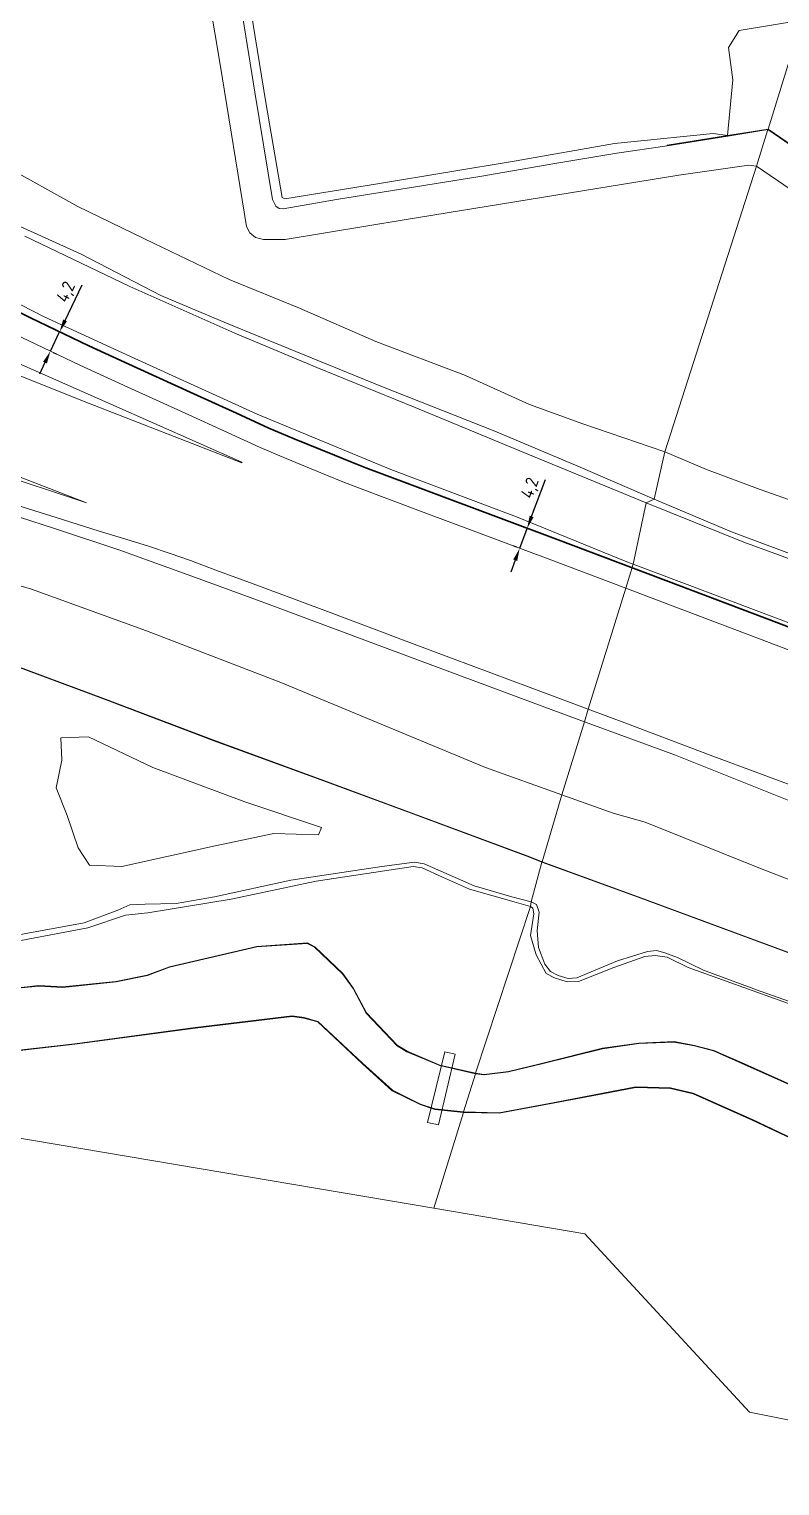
# Model space of a CAD drawing. Header units: metres. Extents: x 112942 to 118371, y 496117 to 499046.
# Drawn here: x 115172.7 to 115320.6, y 497480.7 to 497767.8 of the extents above; entities that cross this region are included whole.
import ezdxf

# ---------------------------------------------------------------- set-up
doc = ezdxf.new("R2010")
doc.units = ezdxf.units.M
for name, color, linetype, lineweight in [('B-WE-OG-TOPOKAART-G', 7, 'Continuous', 18), ('N-WE-KL-DATA_GLASVEZEL-G', 90, 'KL-GLASVEZEL-N', 35), ('N-WE-KL-DATA_GLASVEZEL-M', 7, 'Continuous', 18)]:
    doc.layers.add(name, color=color, linetype=linetype, lineweight=lineweight)
doc.styles.add('ISO', font='isocp.shx')
doc.linetypes.add('KL-GLASVEZEL-N', pattern='A,4,-1,[101,NLCS.SHX,S=0.5,R=0,X=0,Y=0],-1,4,-1,["G",Standard,S=1,R=0,X=-0.25,Y=-0.5],-1.5', length=12.5)
doc.dimstyles.new('ISO', dxfattribs={"dimtxt": 2.5, "dimasz": 2.5, "dimexe": 1.25, "dimexo": 0.625, "dimtad": 1, "dimtxsty": 'ISO', "dimcen": 2.5, "dimadec": 0, "dimazin": 0, "dimtfac": 1, "dimtmove": 0, "dimatfit": 3, "dimfxl": 0, "dimarcsym": 0})

# ---------------------------------------------------------------- blocks, each defined once
blk = doc.blocks.new('*D66')
at = {"layer": 'Defpoints', "color": 0, "transparency": 16777216}
for p in [(115270.83, 497669.44, 6.93), (115270.83, 497669.44), (115269.36, 497665.51, 6.78)]:
    blk.add_point(p, dxfattribs=at)
at = {"layer": 'N-WE-KL-DATA_GLASVEZEL-M', "color": 0, "lineweight": -2, "transparency": 16777216}
for p, q in [((115271.7, 497671.78), (115274.43, 497679.07)), ((115269.36, 497665.51), (115270.83, 497669.44)), ((115270.24, 497669.66), (115269.66, 497669.88)), ((115268.77, 497665.73), (115268.19, 497665.94)), ((115268.48, 497663.16), (115267.61, 497660.82))]:
    blk.add_line(p, q, dxfattribs=at)
at = {"layer": 'N-WE-KL-DATA_GLASVEZEL-M', "color": 0, "transparency": 16777216}
for points in [[(115271.31, 497671.93), (115272.09, 497671.64), (115270.83, 497669.44)], [(115268.09, 497663.31), (115268.87, 497663.02), (115269.36, 497665.51)]]:
    blk.add_solid(points, dxfattribs=at)
at = {"layer": 'N-WE-KL-DATA_GLASVEZEL-M', "color": 0, "transparency": 16777216, "insert": (115271.57, 497677.32), "char_height": 2.5, "attachment_point": 5, "rotation": 69.5061, "style": 'ISO'}
blk.add_mtext('4,2', dxfattribs=at)
blk = doc.blocks.new('*D67')
at = {"layer": 'Defpoints', "color": 0, "transparency": 16777216}
for p in [(115178.66, 497708.16, 6.93), (115178.66, 497708.16), (115176.86, 497704.37, 6.67)]:
    blk.add_point(p, dxfattribs=at)
at = {"layer": 'N-WE-KL-DATA_GLASVEZEL-M', "color": 0, "lineweight": -2, "transparency": 16777216}
for p, q in [((115179.74, 497710.42), (115183.08, 497717.44)), ((115176.86, 497704.37), (115178.66, 497708.16)), ((115179.23, 497707.89), (115179.79, 497707.62)), ((115177.42, 497704.1), (115177.99, 497703.83)), ((115175.78, 497702.11), (115174.71, 497699.85))]:
    blk.add_line(p, q, dxfattribs=at)
at = {"layer": 'N-WE-KL-DATA_GLASVEZEL-M', "color": 0, "transparency": 16777216}
for points in [[(115179.36, 497710.6), (115180.11, 497710.24), (115178.66, 497708.16)], [(115175.41, 497702.29), (115176.16, 497701.93), (115176.86, 497704.37)]]:
    blk.add_solid(points, dxfattribs=at)
at = {"layer": 'N-WE-KL-DATA_GLASVEZEL-M', "color": 0, "transparency": 16777216, "insert": (115180.08, 497715.94), "char_height": 2.5, "attachment_point": 5, "rotation": 64.5547, "style": 'ISO'}
blk.add_mtext('4,2', dxfattribs=at)

msp = doc.modelspace()

# ---------------------------------------------------------------- linework, layer by layer
at = {"layer": 'B-WE-OG-TOPOKAART-G'}
for points, elevation in [([(115324.772, 497575.388), (115316.764, 497578.251), (115305.568, 497582.356), (115300.474, 497584.843), (115297.991, 497585.81), (115296.331, 497586.247), (115294.526, 497586.059), (115288.639, 497584.189), (115280.647, 497580.843), (115278.944, 497580.727), (115276.953, 497581.313), (115275.451, 497582.074), (115274.328, 497583.545), (115273.086, 497586.833), (115272.788, 497590.175), (115273.201, 497593.77), (115272.669, 497595.285), (115271.647, 497595.83), (115273.735, 497603.648), (115273.735, 497603.648), (115293.219, 497596.551), (115320.954, 497586.281)], -1.117), ([(115336.431, 497542.889), (115315.251, 497552.916), (115303.58, 497558.108), (115299.118, 497559.155), (115292.234, 497559.355), (115285.752, 497558.104), (115276.239, 497556.286), (115265.334, 497554.271), (115258.305, 497554.421), (115260.634, 497561.941), (115260.634, 497561.941), (115262.334, 497561.716), (115267.142, 497562.304), (115273.696, 497563.87), (115285.708, 497566.865), (115292.853, 497567.907), (115299.774, 497568.172), (115303.813, 497567.428), (115307.575, 497566.465), (115313.048, 497564.048), (115327.353, 497557.635)], -1.661)]:
    msp.add_lwpolyline(points, dxfattribs=dict(at, elevation=elevation))
for points in [[(115206.31, 497784.731, -0.831), (115210.325, 497760.843, -0.831), (115215.479, 497728.95, -0.831), (115216.142, 497727.665, -0.805), (115217.28, 497726.79, -0.805), (115218.833, 497726.334, -0.805), (115223.152, 497726.39, -0.805), (115246.953, 497730.299, -0.802), (115273.651, 497734.655, -0.802), (115300.75, 497739.059, -0.825), (115314.543, 497741.012, -0.831), (115316.041, 497740.833, -0.931), (115297.944, 497684.543, -0.662), (115281.798, 497690.033, -0.693), (115271.292, 497693.825, -0.668), (115258.662, 497699.544, -0.693), (115240.982, 497706.268, -0.693), (115225.946, 497712.841, -0.659), (115212.095, 497718.453, -0.65), (115197.294, 497725.569, -0.642), (115182.284, 497732.865, -0.656), (115167.619, 497741.016, -0.682)], [(115298.441, 497744.828, -1.008), (115310.362, 497746.753, -1.008), (115318.281, 497748.031, -0.988), (115316.041, 497740.833, -0.931), (115314.543, 497741.012, -0.831), (115300.75, 497739.059, -0.825), (115273.651, 497734.655, -0.802), (115246.953, 497730.299, -0.802), (115223.152, 497726.39, -0.805), (115218.833, 497726.334, -0.805), (115217.28, 497726.79, -0.805), (115216.142, 497727.665, -0.805), (115215.479, 497728.95, -0.831), (115210.325, 497760.843, -0.831), (115206.31, 497784.731, -0.831)], [(115298.441, 497744.828, -1.008), (115288.506, 497743.379, -1.008), (115276.286, 497741.337, -1.008), (115261.48, 497738.775, -1.008), (115233.262, 497734.23, -1.008), (115222.757, 497732.431, -1.008), (115221.916, 497732.452, -1.008), (115221.313, 497732.915, -1.008), (115220.613, 497734.238, -1.008), (115217.146, 497755.431, -1.008), (115212.684, 497783.281, -1.008)], [(115212.684, 497783.281, -1.008), (115217.146, 497755.431, -1.008), (115220.613, 497734.238, -1.008), (115221.313, 497732.915, -1.008), (115221.916, 497732.452, -1.008), (115222.757, 497732.431, -1.008), (115233.262, 497734.23, -1.008), (115261.48, 497738.775, -1.008), (115276.286, 497741.337, -1.008), (115288.506, 497743.379, -1.008), (115298.441, 497744.828, -1.008)], [(115310.346, 497746.852, -0.851), (115307.509, 497747.246, -0.562), (115288.052, 497745.278, -0.453), (115268.674, 497741.845, -0.378), (115241.712, 497737.431, -0.378), (115223.047, 497734.369, -0.378), (115222.521, 497734.642, -0.378), (115219.334, 497753.399, -0.335), (115215.083, 497779.314, -0.309)], [(115215.083, 497779.314, -0.309), (115219.334, 497753.399, -0.335), (115222.521, 497734.642, -0.378), (115223.047, 497734.369, -0.378), (115241.712, 497737.431, -0.378), (115268.674, 497741.845, -0.378), (115288.052, 497745.278, -0.453), (115307.509, 497747.246, -0.562), (115310.346, 497746.852, -0.851), (115298.425, 497744.927, -0.851), (115298.441, 497744.828, -1.008)], [(115093.34, 497772.046, 4.618), (115102.96, 497762.536, 4.858), (115116.128, 497750.438, 5.053), (115128.19, 497740.557, 5.248), (115138.631, 497732.669, 5.563), (115150.227, 497724.868, 5.725), (115161.906, 497718.139, 5.893), (115175.599, 497711.119, 5.917), (115193.465, 497702.893, 5.98), (115217.603, 497691.942, 6.178), (115243.978, 497681.027, 6.382), (115268.748, 497671.713, 6.37), (115290.449, 497662.85, 6.382), (115291.738, 497662.366, 6.387)], [(115324.946, 497769.587, -0.469), (115312.652, 497767.559, -0.48), (115310.501, 497764.185, -0.589), (115311.374, 497757.867, -0.773), (115310.346, 497746.852, -0.851)], [(115310.346, 497746.852, -0.851), (115311.374, 497757.867, -0.773), (115310.501, 497764.185, -0.589), (115312.652, 497767.559, -0.48), (115324.946, 497769.587, -0.469), (115318.326, 497748.112, -0.774), (115310.346, 497746.852, -0.851)], [(115339.027, 497761.315, -0.361), (115340.271, 497754.855, -0.262), (115340.721, 497752.092, -0.25), (115341.097, 497750.459, -0.25), (115341.684, 497748.625, -0.262), (115341.9, 497746.954, -0.33), (115342.858, 497743.558, -0.565), (115344.338, 497738.71, -0.774), (115344.015, 497737.123, -0.742), (115344.476, 497735.797, -0.739), (115343.356, 497736.065, -0.745), (115338.794, 497734.125, -0.711), (115318.326, 497748.112, -0.774), (115324.946, 497769.587, -0.469), (115334.146, 497771.104, -0.46), (115337.418, 497769.48, -0.477), (115339.027, 497761.315, -0.361)], [(115298.441, 497744.828, -1.008), (115298.425, 497744.927, -0.851), (115310.346, 497746.852, -0.851), (115318.326, 497748.112, -0.774), (115318.281, 497748.031, -0.988), (115310.362, 497746.753, -1.008), (115298.441, 497744.828, -1.008)], [(115318.281, 497748.031, -0.988), (115338.783, 497734.012, -0.988), (115342.945, 497735.782, -0.988), (115344.359, 497734.814, -0.988), (115348.864, 497728.49, -0.988), (115352.959, 497724.789, -0.988), (115358.531, 497720.57, -0.988), (115374.192, 497708.934, -0.988), (115374.647, 497707.843, -0.988), (115372.875, 497705.626, -0.988), (115373.578, 497704.861, -0.713), (115371.288, 497703.418, -0.803), (115370.247, 497703.683, -0.9), (115355.536, 497713.437, -0.931), (115336.534, 497726.852, -0.934), (115316.041, 497740.833, -0.931), (115318.281, 497748.031, -0.988)], [(115318.326, 497748.112, -0.774), (115338.794, 497734.125, -0.711), (115343.356, 497736.065, -0.745), (115343.395, 497735.973, -0.851), (115342.945, 497735.782, -0.988), (115338.783, 497734.012, -0.988), (115318.281, 497748.031, -0.988), (115318.326, 497748.112, -0.774)], [(115167.619, 497741.016, -0.682), (115182.284, 497732.865, -0.656), (115197.294, 497725.569, -0.642), (115212.095, 497718.453, -0.65), (115225.946, 497712.841, -0.659), (115240.982, 497706.268, -0.693), (115258.662, 497699.544, -0.693), (115271.292, 497693.825, -0.668), (115281.798, 497690.033, -0.693), (115297.944, 497684.543, -0.662), (115295.858, 497675.208, -0.739), (115280.84, 497681.725, -0.739), (115264.443, 497688.614, -0.739), (115256.626, 497691.662, -0.739), (115242.316, 497697.327, -0.739), (115228.446, 497703.011, -0.739), (115211.588, 497709.874, -0.739), (115198.618, 497715.337, -0.739), (115182.924, 497723.459, -0.739), (115169.471, 497729.597, -0.739)], [(115316.041, 497740.833, -0.931), (115336.534, 497726.852, -0.934), (115355.536, 497713.437, -0.931), (115370.247, 497703.683, -0.9), (115371.288, 497703.418, -0.803), (115380.269, 497697.035, -0.633), (115379.56, 497696.036, -0.55), (115377.957, 497693.81, -0.885), (115376.79, 497690.151, -0.877), (115375.551, 497683.377, -0.842), (115375.612, 497671.747, -0.822), (115376.555, 497657.255, -0.762), (115376.231, 497655.897, -0.616), (115354.792, 497663.714, -0.616), (115316.749, 497677.101, -0.616), (115306.161, 497681.065, -0.662), (115297.944, 497684.543, -0.662), (115316.041, 497740.833, -0.931)], [(115169.471, 497729.597, -0.739), (115182.924, 497723.459, -0.739), (115198.618, 497715.337, -0.739), (115211.588, 497709.874, -0.739), (115228.446, 497703.011, -0.739), (115242.316, 497697.327, -0.739), (115256.626, 497691.662, -0.739), (115264.443, 497688.614, -0.739), (115280.84, 497681.725, -0.739), (115295.858, 497675.208, -0.739), (115294.288, 497674.496, -0.072), (115270.197, 497684.403, -0.08), (115248.748, 497693.243, -0.08), (115229.374, 497701.138, -0.095), (115213.198, 497707.906, -0.106), (115192.538, 497717.089, -0.135), (115171.8, 497727.026, -0.146)], [(115171.8, 497727.026, -0.146), (115192.538, 497717.089, -0.135), (115213.198, 497707.906, -0.106), (115229.374, 497701.138, -0.095), (115248.748, 497693.243, -0.08), (115270.197, 497684.403, -0.08), (115294.288, 497674.496, -0.072), (115291.738, 497662.366, 6.387), (115290.449, 497662.85, 6.382), (115268.748, 497671.713, 6.37), (115243.978, 497681.027, 6.382), (115217.603, 497691.942, 6.178), (115193.465, 497702.893, 5.98), (115175.599, 497711.119, 5.917), (115161.906, 497718.139, 5.893)], [(115142.582, 497710.715, 6.866), (115144.077, 497714.471, 6.708), (115148.738, 497711.984, 6.711), (115153.36, 497709.717, 6.76), (115168.415, 497702.912, 6.797), (115188.772, 497693.939, 6.846), (115214.608, 497682.504, 6.863), (115214.564, 497682.361, 6.863), (115184.336, 497694.103, 6.903), (115158.278, 497704.502, 6.891), (115142.582, 497710.715, 6.866)], [(115291.738, 497662.366, 6.387), (115290.272, 497657.632, 6.772), (115275.479, 497663.219, 6.766), (115250.348, 497672.612, 6.805), (115237.556, 497677.444, 6.796), (115234.508, 497678.63, 6.778), (115231.245, 497679.936, 6.772), (115223.295, 497683.183, 6.781), (115218.221, 497685.34, 6.763), (115211.787, 497688.339, 6.763), (115203.409, 497692.111, 6.745), (115192.141, 497697.266, 6.709), (115182.644, 497701.614, 6.67), (115171.072, 497707.12, 6.667)], [(115171.072, 497707.12, 6.667), (115182.644, 497701.614, 6.67), (115192.141, 497697.266, 6.709), (115203.409, 497692.111, 6.745), (115211.787, 497688.339, 6.763), (115218.221, 497685.34, 6.763), (115223.295, 497683.183, 6.781), (115231.245, 497679.936, 6.772), (115234.508, 497678.63, 6.778), (115237.556, 497677.444, 6.796), (115250.348, 497672.612, 6.805), (115275.479, 497663.219, 6.766), (115290.272, 497657.632, 6.772)], [(115183.982, 497674.498, 6.917), (115164.892, 497680.768, 6.957), (115141.586, 497688.47, 6.817), (115128.179, 497692.915, 6.797), (115123.635, 497694.327, 6.794), (115119.066, 497695.582, 6.702), (115114.338, 497696.579, 6.691), (115115.982, 497700.423, 6.806), (115139.221, 497691.469, 6.82), (115166.395, 497681.216, 6.903), (115183.982, 497674.498, 6.917)], [(115297.944, 497684.543, -0.662), (115306.161, 497681.065, -0.662), (115316.749, 497677.101, -0.616), (115354.792, 497663.714, -0.616), (115376.231, 497655.897, -0.616), (115376.286, 497655.018, -0.739), (115376.961, 497650.417, -0.739), (115376.376, 497646.447, -0.739), (115375.852, 497646.065, -0.739), (115350.924, 497654.572, -0.739), (115327.496, 497662.628, -0.739), (115311.113, 497668.758, -0.739), (115295.858, 497675.208, -0.739), (115297.944, 497684.543, -0.662)], [(115169.381, 497674.293, 6.682), (115178.008, 497671.584, 6.769), (115186.454, 497668.886, 6.739), (115191.721, 497667.315, 6.814), (115196.208, 497665.921, 6.85), (115200.453, 497664.498, 6.85), (115204.46, 497663.13, 6.862), (115209.434, 497661.218, 6.838), (115216.793, 497658.473, 6.877), (115229.874, 497653.635, 6.868), (115243.721, 497648.433, 6.853), (115243.798, 497648.388, 6.859), (115255.942, 497643.868, 6.865), (115271.431, 497638.084, 6.865), (115282.885, 497633.783, 6.867)], [(115290.272, 497657.632, 6.772), (115282.885, 497633.783, 6.867), (115271.431, 497638.084, 6.865), (115255.942, 497643.868, 6.865), (115243.798, 497648.388, 6.859), (115243.721, 497648.433, 6.853), (115229.874, 497653.635, 6.868), (115216.793, 497658.473, 6.877), (115209.434, 497661.218, 6.838), (115204.46, 497663.13, 6.862), (115200.453, 497664.498, 6.85), (115196.208, 497665.921, 6.85), (115191.721, 497667.315, 6.814), (115186.454, 497668.886, 6.739), (115178.008, 497671.584, 6.769), (115169.381, 497674.293, 6.682)], [(115332.52, 497646.99, 6.481), (115310.906, 497655.175, 6.454), (115291.738, 497662.366, 6.387), (115294.288, 497674.496, -0.072)], [(115295.858, 497675.208, -0.739), (115311.113, 497668.758, -0.739), (115327.496, 497662.628, -0.739), (115350.924, 497654.572, -0.739), (115375.852, 497646.065, -0.739), (115376.376, 497646.447, -0.739), (115376.961, 497650.417, -0.739), (115376.286, 497655.018, -0.739), (115376.231, 497655.897, -0.616), (115377.8, 497654.203, -0.144), (115377.745, 497646.421, -0.144), (115377.212, 497644.72, -0.151), (115372.325, 497645.865, -0.072), (115343.787, 497655.709, -0.072), (115313.531, 497666.743, -0.072), (115294.288, 497674.496, -0.072), (115295.858, 497675.208, -0.739)], [(115294.288, 497674.496, -0.072), (115313.531, 497666.743, -0.072), (115343.787, 497655.709, -0.072)], [(115163.766, 497673.898, 6.263), (115177.674, 497669.413, 6.29), (115190.527, 497665.171, 6.333), (115204.739, 497660.042, 6.393), (115218.91, 497654.821, 6.46), (115243.779, 497645.54, 6.457), (115274.292, 497634.17, 6.617), (115282.116, 497631.301, 6.608)], [(115282.885, 497633.783, 6.867), (115282.116, 497631.301, 6.608), (115274.292, 497634.17, 6.617), (115243.779, 497645.54, 6.457), (115218.91, 497654.821, 6.46), (115204.739, 497660.042, 6.393), (115190.527, 497665.171, 6.333), (115177.674, 497669.413, 6.29), (115163.766, 497673.898, 6.263)], [(115282.116, 497631.301, 6.608), (115277.668, 497616.938, -0.168), (115262.615, 497622.323, -0.283), (115222.294, 497639.051, 0.07), (115195.8, 497649.229, 0.106), (115173.152, 497657.452, 0.139), (115138.162, 497667.672, 0.058)], [(115138.162, 497667.672, 0.058), (115173.152, 497657.452, 0.139), (115195.8, 497649.229, 0.106), (115222.294, 497639.051, 0.07), (115262.615, 497622.323, -0.283), (115277.668, 497616.938, -0.168)], [(115337.352, 497639.775, 6.835), (115318.567, 497646.936, 6.778), (115299.622, 497654.1, 6.775), (115290.272, 497657.632, 6.772), (115291.738, 497662.366, 6.387)], [(115291.738, 497662.366, 6.387), (115310.906, 497655.175, 6.454), (115332.52, 497646.99, 6.481)], [(115326.74, 497617.371, 6.883), (115306.937, 497624.741, 6.883), (115290.595, 497630.888, 6.868), (115282.885, 497633.783, 6.867), (115290.272, 497657.632, 6.772), (115299.622, 497654.1, 6.775), (115318.567, 497646.936, 6.778), (115337.352, 497639.775, 6.835)], [(115273.794, 497603.733, -0.886), (115273.735, 497603.648, -1.117), (115271.316, 497604.611, -1.091), (115247.939, 497613.293, -1.091), (115230.692, 497619.662, -1.091), (115209.062, 497627.58, -1.091), (115187.667, 497635.706, -1.091), (115166.754, 497643.437, -1.091)], [(115166.754, 497643.437, -1.091), (115187.667, 497635.706, -1.091), (115209.062, 497627.58, -1.091), (115230.692, 497619.662, -1.091), (115247.939, 497613.293, -1.091), (115271.316, 497604.611, -1.091), (115273.735, 497603.648, -1.117), (115271.647, 497595.83, -1.117), (115267.835, 497596.816, -1.091), (115260.377, 497599.001, -1.091), (115250.501, 497603.287, -1.091), (115248.617, 497603.678, -1.091), (115242.18, 497602.775, -1.091), (115224.216, 497600.069, -1.091), (115209.217, 497596.806, -1.091), (115201.635, 497595.515, -1.091), (115195.508, 497595.366, -1.091), (115192.508, 497595.217, -1.091), (115190.167, 497594.199, -1.091), (115183.526, 497591.717, -1.091), (115167.716, 497588.792, -1.091)], [(115277.668, 497616.938, -0.168), (115273.794, 497603.733, -0.886), (115271.35, 497604.705, -0.871), (115247.974, 497613.387, -0.871), (115230.727, 497619.756, -0.871), (115209.097, 497627.674, -0.871), (115187.702, 497635.8, -0.871), (115166.789, 497643.531, -0.871)], [(115166.789, 497643.531, -0.871), (115187.702, 497635.8, -0.871), (115209.097, 497627.674, -0.871), (115230.727, 497619.756, -0.871), (115247.974, 497613.387, -0.871), (115271.35, 497604.705, -0.871), (115273.794, 497603.733, -0.886)], [(115330.9, 497596.926, -0.214), (115316.798, 497602.408, 0.001), (115294.065, 497611.516, -0.088), (115287.811, 497613.31, -0.091), (115277.668, 497616.938, -0.168), (115282.116, 497631.301, 6.608), (115300.048, 497624.725, 6.587), (115326.03, 497614.374, 6.497)], [(115326.03, 497614.374, 6.497), (115300.048, 497624.725, 6.587), (115282.116, 497631.301, 6.608), (115282.885, 497633.783, 6.867)], [(115282.885, 497633.783, 6.867), (115290.595, 497630.888, 6.868), (115306.937, 497624.741, 6.883), (115326.74, 497617.371, 6.883)], [(115190.923, 497602.78, -0.897), (115184.556, 497603.081, -0.933), (115182.297, 497606.501, -0.927), (115180.167, 497612.862, -0.893), (115177.993, 497618.322, -0.907), (115179.095, 497623.746, -0.927), (115178.881, 497628.142, -0.937), (115184.376, 497628.356, -0.917), (115197.055, 497622.332, -0.92), (115215.176, 497615.51, -0.98), (115230.291, 497610.487, -0.977), (115229.685, 497609.046, -0.963), (115220.876, 497609.272, -0.94), (115209.337, 497606.843, -0.92), (115190.923, 497602.78, -0.897)], [(115184.556, 497603.081, -0.933), (115190.923, 497602.78, -0.897), (115209.337, 497606.843, -0.92), (115220.876, 497609.272, -0.94), (115229.685, 497609.046, -0.963), (115230.291, 497610.487, -0.977), (115215.176, 497615.51, -0.98), (115197.055, 497622.332, -0.92), (115184.376, 497628.356, -0.917), (115178.881, 497628.142, -0.937), (115179.095, 497623.746, -0.927), (115177.993, 497618.322, -0.907), (115180.167, 497612.862, -0.893), (115182.297, 497606.501, -0.927), (115184.556, 497603.081, -0.933)], [(115320.989, 497586.374, -0.925), (115293.254, 497596.645, -0.925), (115273.794, 497603.733, -0.886), (115277.668, 497616.938, -0.168)], [(115277.668, 497616.938, -0.168), (115287.811, 497613.31, -0.091), (115294.065, 497611.516, -0.088), (115316.798, 497602.408, 0.001), (115330.9, 497596.926, -0.214)], [(115166.101, 497587.315, -0.696), (115184.242, 497590.682, -0.731), (115191.684, 497593.211, -0.685), (115196.059, 497593.635, -0.685), (115212.45, 497596.37, -0.627), (115229.246, 497599.882, -0.607), (115248.388, 497602.761, -0.605), (115250.145, 497602.537, -0.605), (115254.158, 497600.684, -0.622), (115259.477, 497598.338, -0.728), (115268.249, 497595.801, -0.696), (115271.48, 497594.89, -0.782)], [(115271.647, 497595.83, -1.117), (115271.48, 497594.89, -0.782), (115268.249, 497595.801, -0.696), (115259.477, 497598.338, -0.728), (115254.158, 497600.684, -0.622), (115250.145, 497602.537, -0.605), (115248.388, 497602.761, -0.605), (115229.246, 497599.882, -0.607), (115212.45, 497596.37, -0.627), (115196.059, 497593.635, -0.685), (115191.684, 497593.211, -0.685), (115184.242, 497590.682, -0.731), (115166.101, 497587.315, -0.696)], [(115167.716, 497588.792, -1.091), (115183.526, 497591.717, -1.091), (115190.167, 497594.199, -1.091), (115192.508, 497595.217, -1.091), (115195.508, 497595.366, -1.091), (115201.635, 497595.515, -1.091), (115209.217, 497596.806, -1.091), (115224.216, 497600.069, -1.091), (115242.18, 497602.775, -1.091), (115248.617, 497603.678, -1.091), (115250.501, 497603.287, -1.091), (115260.377, 497599.001, -1.091), (115267.835, 497596.816, -1.091), (115271.647, 497595.83, -1.117)], [(115273.794, 497603.733, -0.886), (115293.254, 497596.645, -0.925), (115320.989, 497586.374, -0.925), (115331.962, 497582.298, -0.943), (115352.927, 497574.367, -0.943), (115379.757, 497564.292, -0.943), (115396.112, 497558.051, -0.911), (115402.731, 497555.019, -0.914), (115402.537, 497554.965, -1.117), (115396.073, 497557.959, -1.117), (115379.721, 497564.198, -1.117), (115352.891, 497574.274, -1.117), (115331.927, 497582.204, -1.117), (115320.954, 497586.281, -1.117), (115293.219, 497596.551, -1.117), (115273.735, 497603.648, -1.117), (115273.794, 497603.733, -0.886)], [(115271.48, 497594.89, -0.782), (115260.647, 497562.04, -1.487), (115253.648, 497563.649, -1.369), (115247.159, 497566.37, -1.369), (115245.235, 497567.561, -1.369), (115239.157, 497573.941, -1.444), (115236.613, 497578.775, -1.478), (115234.516, 497581.689, -1.484), (115228.943, 497586.992, -1.492), (115227.506, 497587.736, -1.492), (115217.537, 497587.048, -1.472), (115200.321, 497583.031, -1.472), (115195.934, 497581.408, -1.472), (115189.772, 497580.138, -1.487), (115179.285, 497579.055, -1.487), (115174.538, 497579.33, -1.487), (115171.071, 497578.963, -1.487)], [(115327.394, 497557.726, -1.487), (115313.089, 497564.139, -1.487), (115307.608, 497566.56, -1.487), (115303.834, 497567.526, -1.487), (115299.781, 497568.272, -1.487), (115292.844, 497568.007, -1.487), (115285.689, 497566.963, -1.487), (115273.672, 497563.967, -1.487), (115267.124, 497562.403, -1.487), (115262.334, 497561.817, -1.487), (115260.647, 497562.04, -1.487), (115271.48, 497594.89, -0.782)], [(115323.764, 497575.261, -0.685), (115310.977, 497579.851, -0.728), (115302.581, 497582.887, -0.742), (115298.413, 497584.936, -0.776), (115296.073, 497585.254, -0.708), (115294.028, 497585.055, -0.699), (115287.915, 497582.904, -0.699), (115280.948, 497580.14, -0.719), (115278.693, 497580.07, -0.742), (115276.219, 497580.831, -0.745), (115274.599, 497581.714, -0.671), (115272.619, 497585.392, -0.636), (115271.477, 497589.165, -0.708), (115272.117, 497593.454, -0.782), (115271.979, 497594.591, -0.782), (115271.48, 497594.89, -0.782), (115271.647, 497595.83, -1.117)], [(115271.48, 497594.89, -0.782), (115271.979, 497594.591, -0.782), (115272.117, 497593.454, -0.782), (115271.477, 497589.165, -0.708), (115272.619, 497585.392, -0.636), (115274.599, 497581.714, -0.671), (115276.219, 497580.831, -0.745), (115278.693, 497580.07, -0.742), (115280.948, 497580.14, -0.719), (115287.915, 497582.904, -0.699), (115294.028, 497585.055, -0.699), (115296.073, 497585.254, -0.708), (115298.413, 497584.936, -0.776), (115302.581, 497582.887, -0.742), (115310.977, 497579.851, -0.728), (115323.764, 497575.261, -0.685)], [(115271.647, 497595.83, -1.117), (115272.669, 497595.285, -1.117), (115273.201, 497593.77, -1.117), (115272.788, 497590.175, -1.117), (115273.086, 497586.833, -1.117), (115274.328, 497583.545, -1.117), (115275.451, 497582.074, -1.117), (115276.953, 497581.313, -1.117), (115278.944, 497580.727, -1.117), (115280.647, 497580.843, -1.117), (115288.639, 497584.189, -1.117), (115294.526, 497586.059, -1.117), (115296.331, 497586.247, -1.117), (115297.991, 497585.81, -1.117), (115300.474, 497584.843, -1.117), (115305.568, 497582.356, -1.117), (115316.764, 497578.251, -1.117), (115324.772, 497575.388, -1.117)], [(115171.071, 497578.963, -1.487), (115174.538, 497579.33, -1.487), (115179.285, 497579.055, -1.487), (115189.772, 497580.138, -1.487), (115195.934, 497581.408, -1.472), (115200.321, 497583.031, -1.472), (115217.537, 497587.048, -1.472), (115227.506, 497587.736, -1.492), (115228.943, 497586.992, -1.492), (115234.516, 497581.689, -1.484), (115236.613, 497578.775, -1.478), (115239.157, 497573.941, -1.444), (115245.235, 497567.561, -1.369), (115247.159, 497566.37, -1.369), (115253.648, 497563.649, -1.369), (115260.647, 497562.04, -1.487)], [(115260.647, 497562.04, -1.487), (115260.634, 497561.941, -1.661), (115253.616, 497563.555, -1.627), (115247.113, 497566.281, -1.627), (115245.172, 497567.482, -1.627), (115239.075, 497573.883, -1.627), (115236.527, 497578.722, -1.627), (115234.44, 497581.623, -1.627), (115228.885, 497586.91, -1.627), (115227.485, 497587.635, -1.627), (115217.552, 497586.949, -1.627), (115200.35, 497582.935, -1.627), (115195.962, 497581.311, -1.627), (115189.787, 497580.039, -1.627), (115179.287, 497578.954, -1.627), (115174.54, 497579.229, -1.627), (115171.086, 497578.864, -1.627)], [(115171.086, 497578.864, -1.627), (115174.54, 497579.229, -1.627), (115179.287, 497578.954, -1.627), (115189.787, 497580.039, -1.627), (115195.962, 497581.311, -1.627), (115200.35, 497582.935, -1.627), (115217.552, 497586.949, -1.627), (115227.485, 497587.635, -1.627), (115228.885, 497586.91, -1.627), (115234.44, 497581.623, -1.627)], [(115234.44, 497581.623, -1.627), (115236.527, 497578.722, -1.627), (115239.075, 497573.883, -1.627), (115245.172, 497567.482, -1.627), (115247.113, 497566.281, -1.627), (115253.616, 497563.555, -1.627), (115260.634, 497561.941, -1.661), (115258.305, 497554.421, -1.661), (115252.626, 497555.017, -1.627), (115249.796, 497555.974, -1.627), (115244.269, 497558.69, -1.627), (115238.38, 497564.051, -1.627), (115229.593, 497572.265, -1.627), (115226.851, 497573.003, -1.627), (115224.476, 497573.34, -1.627), (115205.364, 497571.056, -1.627), (115181.649, 497567.852, -1.627), (115157.144, 497565.08, -1.627)], [(115157.157, 497564.98, -1.492), (115181.662, 497567.753, -1.492), (115205.377, 497570.957, -1.492), (115224.475, 497573.239, -1.507), (115226.831, 497572.904, -1.507), (115229.543, 497572.175, -1.507), (115238.312, 497563.978, -1.507), (115244.212, 497558.607, -1.507), (115249.758, 497555.881, -1.507), (115252.605, 497554.919, -1.507), (115258.303, 497554.321, -1.487), (115252.424, 497535.432, -0.696), (115131.485, 497555.873, -0.893)], [(115157.144, 497565.08, -1.627), (115181.649, 497567.852, -1.627), (115205.364, 497571.056, -1.627), (115224.476, 497573.34, -1.627), (115226.851, 497573.003, -1.627), (115229.593, 497572.265, -1.627), (115238.38, 497564.051, -1.627), (115244.269, 497558.69, -1.627), (115249.796, 497555.974, -1.627), (115252.626, 497555.017, -1.627), (115258.305, 497554.421, -1.661), (115258.303, 497554.321, -1.487), (115252.605, 497554.919, -1.507), (115249.758, 497555.881, -1.507), (115244.212, 497558.607, -1.507), (115238.312, 497563.978, -1.507), (115229.543, 497572.175, -1.507), (115226.831, 497572.904, -1.507), (115224.475, 497573.239, -1.507), (115205.377, 497570.957, -1.492), (115181.662, 497567.753, -1.492), (115157.157, 497564.98, -1.492)], [(115327.353, 497557.635, -1.661), (115313.048, 497564.048, -1.661), (115307.575, 497566.465, -1.661), (115303.813, 497567.428, -1.661), (115299.774, 497568.172, -1.661), (115292.853, 497567.907, -1.661), (115285.708, 497566.865, -1.661), (115273.696, 497563.87, -1.661), (115267.142, 497562.304, -1.661), (115262.334, 497561.716, -1.661), (115260.634, 497561.941, -1.661), (115260.647, 497562.04, -1.487)], [(115260.647, 497562.04, -1.487), (115262.334, 497561.817, -1.487), (115267.124, 497562.403, -1.487), (115273.672, 497563.967, -1.487), (115285.689, 497566.963, -1.487), (115292.844, 497568.007, -1.487), (115299.781, 497568.272, -1.487), (115303.834, 497567.526, -1.487), (115307.608, 497566.56, -1.487), (115313.089, 497564.139, -1.487), (115327.394, 497557.726, -1.487)], [(115251.204, 497552.322, -0.694), (115254.627, 497566.265, -0.946), (115256.609, 497565.822, -0.94), (115253.368, 497551.855, -0.742), (115251.204, 497552.322, -0.694)], [(115258.303, 497554.321, -1.487), (115265.342, 497554.171, -1.487), (115276.257, 497556.188, -1.487), (115285.771, 497558.006, -1.487), (115292.242, 497559.255, -1.487), (115299.105, 497559.055, -1.487), (115303.548, 497558.013, -1.487), (115315.209, 497552.825, -1.487), (115336.388, 497542.799, -1.487)], [(115336.388, 497542.799, -1.487), (115315.209, 497552.825, -1.487), (115303.548, 497558.013, -1.487), (115299.105, 497559.055, -1.487), (115292.242, 497559.255, -1.487), (115285.771, 497558.006, -1.487), (115276.257, 497556.188, -1.487), (115265.342, 497554.171, -1.487), (115258.303, 497554.321, -1.487), (115258.305, 497554.421, -1.661)], [(115258.305, 497554.421, -1.661), (115265.334, 497554.271, -1.661), (115276.239, 497556.286, -1.661), (115285.752, 497558.104, -1.661), (115292.234, 497559.355, -1.661), (115299.118, 497559.155, -1.661), (115303.58, 497558.108, -1.661), (115315.251, 497552.916, -1.661), (115336.431, 497542.889, -1.661)], [(115387.344, 497480.725, -0.487), (115314.663, 497495.236, -0.493), (115282.188, 497530.401, -1.193), (115252.424, 497535.432, -0.696), (115258.303, 497554.321, -1.487)]]:
    msp.add_polyline3d(points, dxfattribs=at)
at = {"layer": 'N-WE-KL-DATA_GLASVEZEL-G', "flags": 128}
msp.add_lwpolyline([(114509.734, 498020.355), (114519.828, 498014.63), (114532.295, 498007.637), (114547.431, 497999.207), (114554.569, 497995.219), (114561.698, 497991.236), (114576.34, 497983.145), (114594.008, 497973.536), (114612.78, 497963.411), (114629.357, 497954.521), (114637.087, 497950.389), (114659.016, 497938.907), (114663.476, 497936.6), (114670.112, 497933.227), (114681.314, 497927.562), (114688.002, 497924.245), (114688.002, 497924.245), (114699.381, 497918.468), (114713.724, 497911.12), (114722.775, 497906.57), (114739.305, 497898.205), (114758.236, 497888.959), (114781.307, 497877.636), (114789.929, 497873.442), (114806.071, 497865.567), (114820.247, 497858.793), (114832.07, 497853.143), (114839.35, 497849.661), (114859.114, 497839.161), (114859.834, 497838.808), (114861.029, 497838.223), (114918.608, 497811.949), (114920.617, 497810.991), (114927.641, 497808.928), (114945.501, 497801.09), (114955.15, 497796.805), (114965.848, 497790.973), (114978.069, 497784.16), (114993.439, 497777.439), (115009.534, 497770.42), (115024.846, 497763.803), (115042.759, 497756.185), (115061.558, 497748.294), (115077.255, 497741.973), (115077.779, 497741.733), (115092.907, 497735.4), (115110.354, 497728.204), (115119.312, 497724.566), (115128.235, 497737.264), (115131.2, 497735.069), (115137.069, 497730.88), (115143.723, 497726.432), (115148.029, 497723.754), (115152.972, 497720.979), (115157.087, 497718.73), (115164.692, 497714.92), (115172.898, 497710.903), (115184.421, 497705.42), (115193.888, 497701.085), (115205.145, 497695.936), (115213.536, 497692.157), (115219.93, 497689.177), (115224.911, 497687.06), (115232.819, 497683.83), (115236.05, 497682.537), (115239.06, 497681.366), (115251.825, 497676.544), (115276.956, 497667.151), (115291.756, 497661.561), (115301.108, 497658.029), (115320.058, 497650.863), (115338.866, 497643.693), (115343.986, 497641.686), (115350.871, 497638.768), (115360.275, 497634.799), (115365.004, 497632.73), (115366.013, 497632.289), (115368.097, 497631.377), (115378.556, 497626.904), (115381.75, 497621.432), (115390.867, 497617.898), (115409.483, 497610.935)], dxfattribs=at)

# ---------------------------------------------------------------- dimensions: what is measured, and where the dimension line sits
at = {"layer": 'N-WE-KL-DATA_GLASVEZEL-M'}
for p1, p2, picture, middle in [((115176.858, 497704.367, 6.668), (115178.663, 497708.16, 6.931), '*D67', (115180.081, 497715.943)), ((115269.358, 497665.507, 6.775), (115270.829, 497669.441, 6.931), '*D66', (115271.571, 497677.317))]:
    dim = msp.add_aligned_dim(p1=p1, p2=p2, distance=0, dimstyle='ISO', dxfattribs=at)
    dim.commit()
    dim.dimension.update_dxf_attribs({"geometry": picture, "text_midpoint": middle})

doc.saveas('drawing.dxf')
